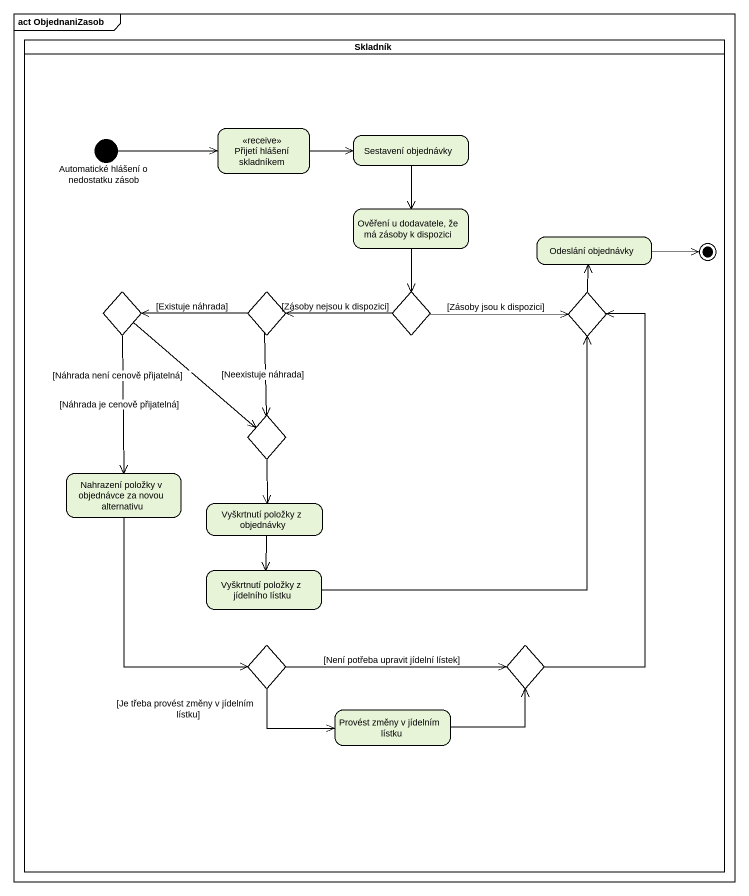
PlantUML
@startuml
mainframe act ObjednaniZasob
hide empty description
state Skladník <<partition>> {
  state "Přijetí hlášení skladníkem" as Přijetí_hlášení_skladníkem <<receive>>
  state "Automatické hlášení o nedostatku zásob" as Automatické_hlášení_o <<start>>
  state "Sestavení objednávky" as Sestavení_objednávky
  state "Ověření u dodavatele, že má zásoby k dispozici" as Ověření_u_dodavatele_že_má
  state "Odeslání objednávky" as Odeslání_objednávky
  state choice1 <<choice>>
  state choice2 <<choice>>
  state choice3 <<choice>>
  state choice4 <<choice>>
  state choice5 <<choice>>
  state "Nahrazení položky v objednávce za novou alternativu" as Nahrazení_položky_v
  state "Vyškrtnutí položky z objednávky" as Vyškrtnutí_položky_z
  state "Vyškrtnutí položky z jídelního lístku" as Vyškrtnutí_položky_z_2
  state choice6 <<choice>>
  state choice7 <<choice>>
  state "Provést změny v jídelním lístku" as Provést_změny_v_jídelním
  Odeslání_objednávky -right-> [*]
}
Přijetí_hlášení_skladníkem -right-> Sestavení_objednávky
Automatické_hlášení_o -right-> Přijetí_hlášení_skladníkem
Sestavení_objednávky --> Ověření_u_dodavatele_že_má
Ověření_u_dodavatele_že_má --> choice3
choice1 --> choice5 : [Náhrada není cenově přijatelná]
choice1 --> Nahrazení_položky_v : [Náhrada je cenově přijatelná]
choice2 -left-> choice1 : [Existuje náhrada]
choice2 --> choice5 : [Neexistuje náhrada]
choice3 -left-> choice2 : [Zásoby nejsou k dispozici]
choice3 -right-> choice4 : [Zásoby jsou k dispozici]
choice4 -up-> Odeslání_objednávky
choice5 --> Vyškrtnutí_položky_z
Nahrazení_položky_v --> choice6
Vyškrtnutí_položky_z --> Vyškrtnutí_položky_z_2
Vyškrtnutí_položky_z_2 -up-> choice4
choice6 -right-> choice7 : [Není potřeba upravit jídelní lístek]
choice6 -right-> Provést_změny_v_jídelním : [Je třeba provést změny v jídelním lístku]
choice7 -up-> choice4
Provést_změny_v_jídelním -right-> choice7
@enduml
